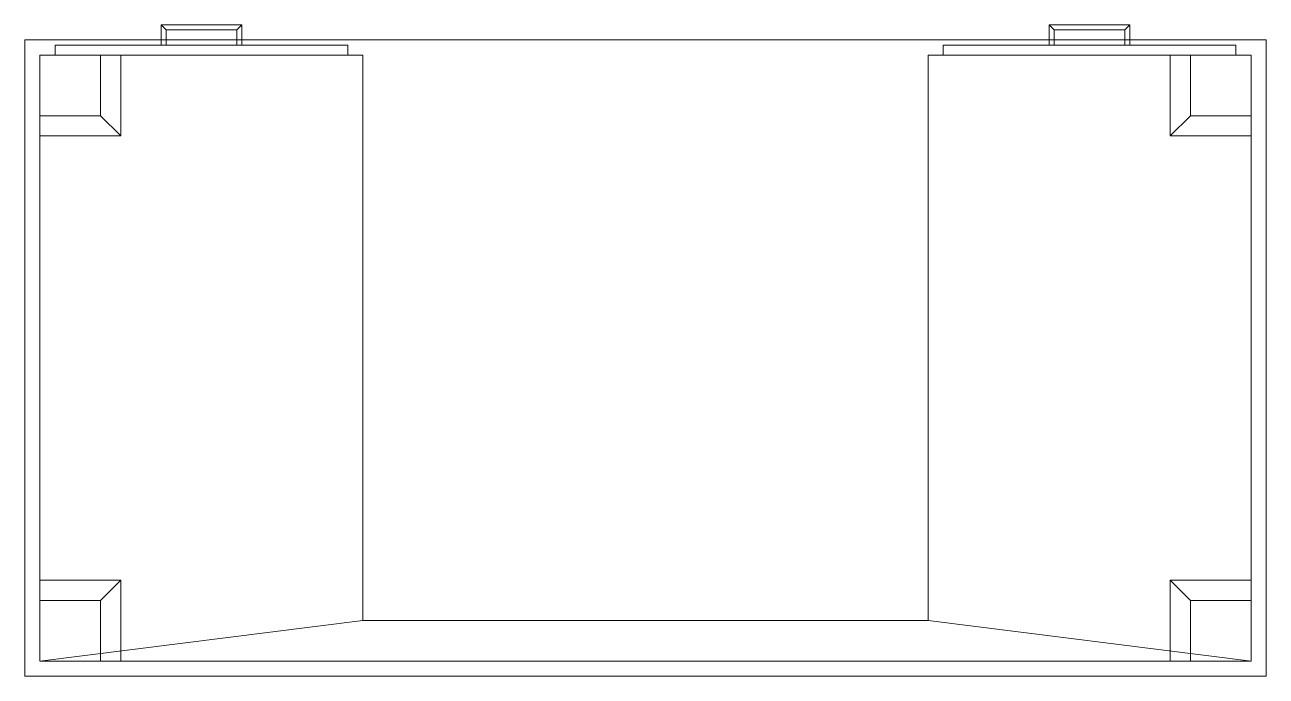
# Model space of a CAD drawing. Header units: inches. Extents: x -0.7 to 60.7, y -0.7 to 31.5.
import ezdxf

# ---------------------------------------------------------------- set-up
doc = ezdxf.new("R2010")
doc.units = ezdxf.units.IN
doc.header["$MEASUREMENT"] = 0
doc.layers.add('3D-I-FURN', color=2, linetype='Continuous', lineweight=9)

# ---------------------------------------------------------------- blocks, each defined once
blk = doc.blocks.new('Desk - 60_ x 30_-131610-_3D_')
at = {"layer": '3D-I-FURN'}
mesh = blk.add_polyface(dxfattribs=at)
corners = [(6, 30.5, 12), (6.25, 30.5, 12), (6.25, 31.25, 12), (6, 31.5, 12)]
mesh.append_faces([[corners[k] for k in face] for face in [(0, 1, 2, 3)]])
mesh = blk.add_polyface(dxfattribs=at)
corners = [(6, 30.5, 11.5), (6, 30.5, 12), (6, 31.5, 12), (6, 31.5, 11.5)]
mesh.append_faces([[corners[k] for k in face] for face in [(3, 0, 1, 2)]])
mesh = blk.add_polyface(dxfattribs=at)
corners = [(6.25, 30.5, 11.5), (6, 30.5, 11.5), (6, 31.5, 11.5), (6.25, 31.25, 11.5)]
mesh.append_faces([[corners[k] for k in face] for face in [(3, 0, 1, 2)]])
mesh = blk.add_polyface(dxfattribs=at)
corners = [(6, 30.5, 16.75), (6.25, 30.5, 16.75), (6.25, 31.25, 16.75), (6, 31.5, 16.75)]
mesh.append_faces([[corners[k] for k in face] for face in [(0, 1, 2, 3)]])
mesh = blk.add_polyface(dxfattribs=at)
corners = [(6, 30.5, 16.25), (6, 30.5, 16.75), (6, 31.5, 16.75), (6, 31.5, 16.25)]
mesh.append_faces([[corners[k] for k in face] for face in [(0, 1, 2, 3)]])
mesh = blk.add_polyface(dxfattribs=at)
corners = [(6.25, 30.5, 16.25), (6, 30.5, 16.25), (6, 31.5, 16.25), (6.25, 31.25, 16.25)]
mesh.append_faces([[corners[k] for k in face] for face in [(3, 0, 1, 2)]])
mesh = blk.add_polyface(dxfattribs=at)
corners = [(6, 30.5, 21.5), (6.25, 30.5, 21.5), (6.25, 31.25, 21.5), (6, 31.5, 21.5)]
mesh.append_faces([[corners[k] for k in face] for face in [(0, 1, 2, 3)]])
mesh = blk.add_polyface(dxfattribs=at)
corners = [(6, 30.5, 21), (6, 30.5, 21.5), (6, 31.5, 21.5), (6, 31.5, 21)]
mesh.append_faces([[corners[k] for k in face] for face in [(0, 1, 2, 3)]])
mesh = blk.add_polyface(dxfattribs=at)
corners = [(6.25, 30.5, 21), (6, 30.5, 21), (6, 31.5, 21), (6.25, 31.25, 21)]
mesh.append_faces([[corners[k] for k in face] for face in [(3, 0, 1, 2)]])
mesh = blk.add_polyface(dxfattribs=at)
corners = [(6, 30.5, 26.25), (6.25, 30.5, 26.25), (6.25, 31.25, 26.25), (6, 31.5, 26.25)]
mesh.append_faces([[corners[k] for k in face] for face in [(0, 1, 2, 3)]])
mesh = blk.add_polyface(dxfattribs=at)
corners = [(6, 30.5, 25.75), (6, 30.5, 26.25), (6, 31.5, 26.25), (6, 31.5, 25.75)]
mesh.append_faces([[corners[k] for k in face] for face in [(0, 1, 2, 3)]])
mesh = blk.add_polyface(dxfattribs=at)
corners = [(6.25, 30.5, 25.75), (6, 30.5, 25.75), (6, 31.5, 25.75), (6.25, 31.25, 25.75)]
mesh.append_faces([[corners[k] for k in face] for face in [(3, 0, 1, 2)]])
mesh = blk.add_polyface(dxfattribs=at)
corners = [(6, 31.5, 12), (6.25, 31.25, 12), (9.75, 31.25, 12), (10, 31.5, 12)]
mesh.append_faces([[corners[k] for k in face] for face in [(3, 0, 1, 2)]])
mesh = blk.add_polyface(dxfattribs=at)
corners = [(6, 31.5, 11.5), (6, 31.5, 12), (10, 31.5, 12), (10, 31.5, 11.5)]
mesh.append_faces([[corners[k] for k in face] for face in [(3, 0, 1, 2)]])
mesh = blk.add_polyface(dxfattribs=at)
corners = [(6.25, 31.25, 11.5), (6, 31.5, 11.5), (10, 31.5, 11.5), (9.75, 31.25, 11.5)]
mesh.append_faces([[corners[k] for k in face] for face in [(0, 1, 2, 3)]])
mesh = blk.add_polyface(dxfattribs=at)
corners = [(6, 31.5, 16.75), (6.25, 31.25, 16.75), (9.75, 31.25, 16.75), (10, 31.5, 16.75)]
mesh.append_faces([[corners[k] for k in face] for face in [(3, 0, 1, 2)]])
mesh = blk.add_polyface(dxfattribs=at)
corners = [(6, 31.5, 16.25), (6, 31.5, 16.75), (10, 31.5, 16.75), (10, 31.5, 16.25)]
mesh.append_faces([[corners[k] for k in face] for face in [(3, 0, 1, 2)]])
mesh = blk.add_polyface(dxfattribs=at)
corners = [(6.25, 31.25, 16.25), (6, 31.5, 16.25), (10, 31.5, 16.25), (9.75, 31.25, 16.25)]
mesh.append_faces([[corners[k] for k in face] for face in [(0, 1, 2, 3)]])
mesh = blk.add_polyface(dxfattribs=at)
corners = [(6, 31.5, 21.5), (6.25, 31.25, 21.5), (9.75, 31.25, 21.5), (10, 31.5, 21.5)]
mesh.append_faces([[corners[k] for k in face] for face in [(3, 0, 1, 2)]])
mesh = blk.add_polyface(dxfattribs=at)
corners = [(6, 31.5, 21), (6, 31.5, 21.5), (10, 31.5, 21.5), (10, 31.5, 21)]
mesh.append_faces([[corners[k] for k in face] for face in [(3, 0, 1, 2)]])
mesh = blk.add_polyface(dxfattribs=at)
corners = [(6.25, 31.25, 21), (6, 31.5, 21), (10, 31.5, 21), (9.75, 31.25, 21)]
mesh.append_faces([[corners[k] for k in face] for face in [(0, 1, 2, 3)]])
mesh = blk.add_polyface(dxfattribs=at)
corners = [(6, 31.5, 26.25), (6.25, 31.25, 26.25), (9.75, 31.25, 26.25), (10, 31.5, 26.25)]
mesh.append_faces([[corners[k] for k in face] for face in [(3, 0, 1, 2)]])
mesh = blk.add_polyface(dxfattribs=at)
corners = [(6, 31.5, 25.75), (6, 31.5, 26.25), (10, 31.5, 26.25), (10, 31.5, 25.75)]
mesh.append_faces([[corners[k] for k in face] for face in [(0, 1, 2, 3)]])
mesh = blk.add_polyface(dxfattribs=at)
corners = [(6.25, 31.25, 25.75), (6, 31.5, 25.75), (10, 31.5, 25.75), (9.75, 31.25, 25.75)]
mesh.append_faces([[corners[k] for k in face] for face in [(0, 1, 2, 3)]])
mesh = blk.add_polyface(dxfattribs=at)
corners = [(10, 31.5, 12), (9.75, 31.25, 12), (9.75, 30.5, 12), (10, 30.5, 12)]
mesh.append_faces([[corners[k] for k in face] for face in [(3, 0, 1, 2)]])
mesh = blk.add_polyface(dxfattribs=at)
corners = [(9.75, 31.25, 11.5), (10, 31.5, 11.5), (10, 30.5, 11.5), (9.75, 30.5, 11.5)]
mesh.append_faces([[corners[k] for k in face] for face in [(0, 1, 2, 3)]])
mesh = blk.add_polyface(dxfattribs=at)
corners = [(10, 31.5, 16.75), (9.75, 31.25, 16.75), (9.75, 30.5, 16.75), (10, 30.5, 16.75)]
mesh.append_faces([[corners[k] for k in face] for face in [(3, 0, 1, 2)]])
mesh = blk.add_polyface(dxfattribs=at)
corners = [(9.75, 31.25, 16.25), (10, 31.5, 16.25), (10, 30.5, 16.25), (9.75, 30.5, 16.25)]
mesh.append_faces([[corners[k] for k in face] for face in [(0, 1, 2, 3)]])
mesh = blk.add_polyface(dxfattribs=at)
corners = [(10, 31.5, 21.5), (9.75, 31.25, 21.5), (9.75, 30.5, 21.5), (10, 30.5, 21.5)]
mesh.append_faces([[corners[k] for k in face] for face in [(3, 0, 1, 2)]])
mesh = blk.add_polyface(dxfattribs=at)
corners = [(9.75, 31.25, 21), (10, 31.5, 21), (10, 30.5, 21), (9.75, 30.5, 21)]
mesh.append_faces([[corners[k] for k in face] for face in [(0, 1, 2, 3)]])
mesh = blk.add_polyface(dxfattribs=at)
corners = [(10, 31.5, 26.25), (9.75, 31.25, 26.25), (9.75, 30.5, 26.25), (10, 30.5, 26.25)]
mesh.append_faces([[corners[k] for k in face] for face in [(3, 0, 1, 2)]])
mesh = blk.add_polyface(dxfattribs=at)
corners = [(9.75, 31.25, 25.75), (10, 31.5, 25.75), (10, 30.5, 25.75), (9.75, 30.5, 25.75)]
mesh.append_faces([[corners[k] for k in face] for face in [(0, 1, 2, 3)]])
mesh = blk.add_polyface(dxfattribs=at)
corners = [(10, 31.5, 11.5), (10, 31.5, 12), (10, 30.5, 12), (10, 30.5, 11.5)]
mesh.append_faces([[corners[k] for k in face] for face in [(0, 1, 2, 3)]])
mesh = blk.add_polyface(dxfattribs=at)
corners = [(10, 31.5, 16.25), (10, 31.5, 16.75), (10, 30.5, 16.75), (10, 30.5, 16.25)]
mesh.append_faces([[corners[k] for k in face] for face in [(0, 1, 2, 3)]])
mesh = blk.add_polyface(dxfattribs=at)
corners = [(10, 31.5, 21), (10, 31.5, 21.5), (10, 30.5, 21.5), (10, 30.5, 21)]
mesh.append_faces([[corners[k] for k in face] for face in [(0, 1, 2, 3)]])
mesh = blk.add_polyface(dxfattribs=at)
corners = [(10, 31.5, 25.75), (10, 31.5, 26.25), (10, 30.5, 26.25), (10, 30.5, 25.75)]
mesh.append_faces([[corners[k] for k in face] for face in [(0, 1, 2, 3)]])
mesh = blk.add_polyface(dxfattribs=at)
corners = [(54, 31.5, 21), (53.75, 31.25, 21), (50.25, 31.25, 21), (50, 31.5, 21)]
mesh.append_faces([[corners[k] for k in face] for face in [(0, 1, 2, 3)]])
mesh = blk.add_polyface(dxfattribs=at)
corners = [(54, 31.5, 21.5), (54, 31.5, 21), (50, 31.5, 21), (50, 31.5, 21.5)]
mesh.append_faces([[corners[k] for k in face] for face in [(0, 1, 2, 3)]])
mesh = blk.add_polyface(dxfattribs=at)
corners = [(53.75, 31.25, 21.5), (54, 31.5, 21.5), (50, 31.5, 21.5), (50.25, 31.25, 21.5)]
mesh.append_faces([[corners[k] for k in face] for face in [(0, 1, 2, 3)]])
mesh = blk.add_polyface(dxfattribs=at)
corners = [(54, 31.5, 25.75), (53.75, 31.25, 25.75), (50.25, 31.25, 25.75), (50, 31.5, 25.75)]
mesh.append_faces([[corners[k] for k in face] for face in [(3, 0, 1, 2)]])
mesh = blk.add_polyface(dxfattribs=at)
corners = [(54, 31.5, 26.25), (54, 31.5, 25.75), (50, 31.5, 25.75), (50, 31.5, 26.25)]
mesh.append_faces([[corners[k] for k in face] for face in [(3, 0, 1, 2)]])
mesh = blk.add_polyface(dxfattribs=at)
corners = [(53.75, 31.25, 26.25), (54, 31.5, 26.25), (50, 31.5, 26.25), (50.25, 31.25, 26.25)]
mesh.append_faces([[corners[k] for k in face] for face in [(0, 1, 2, 3)]])
mesh = blk.add_polyface(dxfattribs=at)
corners = [(50, 31.5, 21), (50.25, 31.25, 21), (50.25, 30.5, 21), (50, 30.5, 21)]
mesh.append_faces([[corners[k] for k in face] for face in [(3, 0, 1, 2)]])
mesh = blk.add_polyface(dxfattribs=at)
corners = [(50, 31.5, 21.5), (50, 31.5, 21), (50, 30.5, 21), (50, 30.5, 21.5)]
mesh.append_faces([[corners[k] for k in face] for face in [(0, 1, 2, 3)]])
mesh = blk.add_polyface(dxfattribs=at)
corners = [(50.25, 31.25, 21.5), (50, 31.5, 21.5), (50, 30.5, 21.5), (50.25, 30.5, 21.5)]
mesh.append_faces([[corners[k] for k in face] for face in [(0, 1, 2, 3)]])
mesh = blk.add_polyface(dxfattribs=at)
corners = [(50, 31.5, 25.75), (50.25, 31.25, 25.75), (50.25, 30.5, 25.75), (50, 30.5, 25.75)]
mesh.append_faces([[corners[k] for k in face] for face in [(3, 0, 1, 2)]])
mesh = blk.add_polyface(dxfattribs=at)
corners = [(50, 31.5, 26.25), (50, 31.5, 25.75), (50, 30.5, 25.75), (50, 30.5, 26.25)]
mesh.append_faces([[corners[k] for k in face] for face in [(3, 0, 1, 2)]])
mesh = blk.add_polyface(dxfattribs=at)
corners = [(50.25, 31.25, 26.25), (50, 31.5, 26.25), (50, 30.5, 26.25), (50.25, 30.5, 26.25)]
mesh.append_faces([[corners[k] for k in face] for face in [(0, 1, 2, 3)]])
mesh = blk.add_polyface(dxfattribs=at)
corners = [(54, 30.5, 21), (53.75, 30.5, 21), (53.75, 31.25, 21), (54, 31.5, 21)]
mesh.append_faces([[corners[k] for k in face] for face in [(0, 1, 2, 3)]])
mesh = blk.add_polyface(dxfattribs=at)
corners = [(53.75, 30.5, 21.5), (54, 30.5, 21.5), (54, 31.5, 21.5), (53.75, 31.25, 21.5)]
mesh.append_faces([[corners[k] for k in face] for face in [(3, 0, 1, 2)]])
mesh = blk.add_polyface(dxfattribs=at)
corners = [(54, 30.5, 25.75), (53.75, 30.5, 25.75), (53.75, 31.25, 25.75), (54, 31.5, 25.75)]
mesh.append_faces([[corners[k] for k in face] for face in [(0, 1, 2, 3)]])
mesh = blk.add_polyface(dxfattribs=at)
corners = [(53.75, 30.5, 26.25), (54, 30.5, 26.25), (54, 31.5, 26.25), (53.75, 31.25, 26.25)]
mesh.append_faces([[corners[k] for k in face] for face in [(3, 0, 1, 2)]])
mesh = blk.add_polyface(dxfattribs=at)
corners = [(54, 30.5, 21.5), (54, 30.5, 21), (54, 31.5, 21), (54, 31.5, 21.5)]
mesh.append_faces([[corners[k] for k in face] for face in [(0, 1, 2, 3)]])
mesh = blk.add_polyface(dxfattribs=at)
corners = [(54, 30.5, 26.25), (54, 30.5, 25.75), (54, 31.5, 25.75), (54, 31.5, 26.25)]
mesh.append_faces([[corners[k] for k in face] for face in [(3, 0, 1, 2)]])
mesh = blk.add_polyface(dxfattribs=at)
corners = [(60.75, 30.75, 30), (-0.75, 30.75, 30), (-0.75, -0.75, 30), (60.75, -0.75, 30)]
mesh.append_faces([[corners[k] for k in face] for face in [(3, 0, 1, 2)]])
mesh = blk.add_polyface(dxfattribs=at)
corners = [(60.75, 30.75, 28.5), (60.75, -0.75, 28.5), (-0.75, -0.75, 28.5), (-0.75, 30.75, 28.5)]
mesh.append_faces([[corners[k] for k in face] for face in [(2, 3, 0, 1)]])
mesh = blk.add_polyface(dxfattribs=at)
corners = [(-0.75, 30.75, 30), (60.75, 30.75, 30), (60.75, 30.75, 28.5), (-0.75, 30.75, 28.5)]
mesh.append_faces([[corners[k] for k in face] for face in [(0, 1, 2, 3)]])
mesh = blk.add_polyface(dxfattribs=at)
corners = [(-0.75, -0.75, 30), (-0.75, 30.75, 30), (-0.75, 30.75, 28.5), (-0.75, -0.75, 28.5)]
mesh.append_faces([[corners[k] for k in face] for face in [(0, 1, 2, 3)]])
mesh = blk.add_polyface(dxfattribs=at)
corners = [(6.25, 30.5, 12), (6.25, 30.5, 11.5), (6.25, 31.25, 11.5), (6.25, 31.25, 12)]
mesh.append_faces([[corners[k] for k in face] for face in [(0, 1, 2, 3)]])
mesh = blk.add_polyface(dxfattribs=at)
corners = [(6.25, 30.5, 16.75), (6.25, 30.5, 16.25), (6.25, 31.25, 16.25), (6.25, 31.25, 16.75)]
mesh.append_faces([[corners[k] for k in face] for face in [(0, 1, 2, 3)]])
mesh = blk.add_polyface(dxfattribs=at)
corners = [(6.25, 30.5, 21.5), (6.25, 30.5, 21), (6.25, 31.25, 21), (6.25, 31.25, 21.5)]
mesh.append_faces([[corners[k] for k in face] for face in [(0, 1, 2, 3)]])
mesh = blk.add_polyface(dxfattribs=at)
corners = [(6.25, 30.5, 26.25), (6.25, 30.5, 25.75), (6.25, 31.25, 25.75), (6.25, 31.25, 26.25)]
mesh.append_faces([[corners[k] for k in face] for face in [(0, 1, 2, 3)]])
mesh = blk.add_polyface(dxfattribs=at)
corners = [(6.25, 31.25, 12), (6.25, 31.25, 11.5), (9.75, 31.25, 11.5), (9.75, 31.25, 12)]
mesh.append_faces([[corners[k] for k in face] for face in [(0, 1, 2, 3)]])
mesh = blk.add_polyface(dxfattribs=at)
corners = [(6.25, 31.25, 16.75), (6.25, 31.25, 16.25), (9.75, 31.25, 16.25), (9.75, 31.25, 16.75)]
mesh.append_faces([[corners[k] for k in face] for face in [(0, 1, 2, 3)]])
mesh = blk.add_polyface(dxfattribs=at)
corners = [(6.25, 31.25, 21.5), (6.25, 31.25, 21), (9.75, 31.25, 21), (9.75, 31.25, 21.5)]
mesh.append_faces([[corners[k] for k in face] for face in [(0, 1, 2, 3)]])
mesh = blk.add_polyface(dxfattribs=at)
corners = [(6.25, 31.25, 26.25), (6.25, 31.25, 25.75), (9.75, 31.25, 25.75), (9.75, 31.25, 26.25)]
mesh.append_faces([[corners[k] for k in face] for face in [(0, 1, 2, 3)]])
mesh = blk.add_polyface(dxfattribs=at)
corners = [(9.75, 31.25, 12), (9.75, 31.25, 11.5), (9.75, 30.5, 11.5), (9.75, 30.5, 12)]
mesh.append_faces([[corners[k] for k in face] for face in [(3, 0, 1, 2)]])
mesh = blk.add_polyface(dxfattribs=at)
corners = [(9.75, 31.25, 16.75), (9.75, 31.25, 16.25), (9.75, 30.5, 16.25), (9.75, 30.5, 16.75)]
mesh.append_faces([[corners[k] for k in face] for face in [(0, 1, 2, 3)]])
mesh = blk.add_polyface(dxfattribs=at)
corners = [(9.75, 31.25, 21.5), (9.75, 31.25, 21), (9.75, 30.5, 21), (9.75, 30.5, 21.5)]
mesh.append_faces([[corners[k] for k in face] for face in [(0, 1, 2, 3)]])
mesh = blk.add_polyface(dxfattribs=at)
corners = [(9.75, 31.25, 26.25), (9.75, 31.25, 25.75), (9.75, 30.5, 25.75), (9.75, 30.5, 26.25)]
mesh.append_faces([[corners[k] for k in face] for face in [(0, 1, 2, 3)]])
mesh = blk.add_polyface(dxfattribs=at)
corners = [(53.75, 31.25, 21), (53.75, 31.25, 21.5), (50.25, 31.25, 21.5), (50.25, 31.25, 21)]
mesh.append_faces([[corners[k] for k in face] for face in [(0, 1, 2, 3)]])
mesh = blk.add_polyface(dxfattribs=at)
corners = [(53.75, 31.25, 25.75), (53.75, 31.25, 26.25), (50.25, 31.25, 26.25), (50.25, 31.25, 25.75)]
mesh.append_faces([[corners[k] for k in face] for face in [(0, 1, 2, 3)]])
mesh = blk.add_polyface(dxfattribs=at)
corners = [(50.25, 31.25, 21), (50.25, 31.25, 21.5), (50.25, 30.5, 21.5), (50.25, 30.5, 21)]
mesh.append_faces([[corners[k] for k in face] for face in [(3, 0, 1, 2)]])
mesh = blk.add_polyface(dxfattribs=at)
corners = [(50.25, 31.25, 25.75), (50.25, 31.25, 26.25), (50.25, 30.5, 26.25), (50.25, 30.5, 25.75)]
mesh.append_faces([[corners[k] for k in face] for face in [(3, 0, 1, 2)]])
mesh = blk.add_polyface(dxfattribs=at)
corners = [(53.75, 30.5, 21), (53.75, 30.5, 21.5), (53.75, 31.25, 21.5), (53.75, 31.25, 21)]
mesh.append_faces([[corners[k] for k in face] for face in [(3, 0, 1, 2)]])
mesh = blk.add_polyface(dxfattribs=at)
corners = [(53.75, 30.5, 25.75), (53.75, 30.5, 26.25), (53.75, 31.25, 26.25), (53.75, 31.25, 25.75)]
mesh.append_faces([[corners[k] for k in face] for face in [(3, 0, 1, 2)]])
mesh = blk.add_polyface(dxfattribs=at)
corners = [(60.75, 30.75, 30), (60.75, -0.75, 30), (60.75, -0.75, 28.5), (60.75, 30.75, 28.5)]
mesh.append_faces([[corners[k] for k in face] for face in [(0, 1, 2, 3)]])
mesh = blk.add_polyface(dxfattribs=at)
corners = [(15.25, 30.5, 27.75), (15.25, 30.5, 23.75), (0.75, 30.5, 23.75), (0.75, 30.5, 27.75), (0.75, 30.5, 13.5), (15.25, 30.5, 13.5), (15.25, 30.5, 6.75), (0.75, 30.5, 6.75), (0.75, 30.5, 23), (15.25, 30.5, 23), (15.25, 30.5, 19), (0.75, 30.5, 19), (0.75, 30.5, 18.25), (15.25, 30.5, 18.25), (15.25, 30.5, 14.25), (0.75, 30.5, 14.25)]
mesh.append_faces([[corners[k] for k in face] for face in [(2, 3, 0, 1), (6, 7, 4, 5), (11, 8, 9, 10), (15, 12, 13, 14)]])
mesh = blk.add_polyface(dxfattribs=at)
corners = [(0.75, 30, 27.75), (15.25, 30, 27.75), (15.25, 30.5, 27.75), (0.75, 30.5, 27.75)]
mesh.append_faces([[corners[k] for k in face] for face in [(3, 0, 1, 2)]])
mesh = blk.add_polyface(dxfattribs=at)
corners = [(0.75, 30, 23.75), (0.75, 30, 27.75), (0.75, 30.5, 27.75), (0.75, 30.5, 23.75)]
mesh.append_faces([[corners[k] for k in face] for face in [(0, 1, 2, 3)]])
mesh = blk.add_polyface(dxfattribs=at)
corners = [(15.25, 30, 23.75), (0.75, 30, 23.75), (0.75, 30.5, 23.75), (15.25, 30.5, 23.75)]
mesh.append_faces([[corners[k] for k in face] for face in [(3, 0, 1, 2)]])
mesh = blk.add_polyface(dxfattribs=at)
corners = [(0.75, 30, 6.75), (0.75, 30, 13.5), (0.75, 30.5, 13.5), (0.75, 30.5, 6.75)]
mesh.append_faces([[corners[k] for k in face] for face in [(0, 1, 2, 3)]])
mesh = blk.add_polyface(dxfattribs=at)
corners = [(15.25, 30, 6.75), (0.75, 30, 6.75), (0.75, 30.5, 6.75), (15.25, 30.5, 6.75)]
mesh.append_faces([[corners[k] for k in face] for face in [(3, 0, 1, 2)]])
mesh = blk.add_polyface(dxfattribs=at)
corners = [(0.75, 30, 13.5), (15.25, 30, 13.5), (15.25, 30.5, 13.5), (0.75, 30.5, 13.5)]
mesh.append_faces([[corners[k] for k in face] for face in [(3, 0, 1, 2)]])
mesh = blk.add_polyface(dxfattribs=at)
corners = [(0.75, 30, 19), (0.75, 30, 23), (0.75, 30.5, 23), (0.75, 30.5, 19)]
mesh.append_faces([[corners[k] for k in face] for face in [(0, 1, 2, 3)]])
mesh = blk.add_polyface(dxfattribs=at)
corners = [(15.25, 30, 19), (0.75, 30, 19), (0.75, 30.5, 19), (15.25, 30.5, 19)]
mesh.append_faces([[corners[k] for k in face] for face in [(3, 0, 1, 2)]])
mesh = blk.add_polyface(dxfattribs=at)
corners = [(0.75, 30, 23), (15.25, 30, 23), (15.25, 30.5, 23), (0.75, 30.5, 23)]
mesh.append_faces([[corners[k] for k in face] for face in [(3, 0, 1, 2)]])
mesh = blk.add_polyface(dxfattribs=at)
corners = [(0.75, 30, 14.25), (0.75, 30, 18.25), (0.75, 30.5, 18.25), (0.75, 30.5, 14.25)]
mesh.append_faces([[corners[k] for k in face] for face in [(0, 1, 2, 3)]])
mesh = blk.add_polyface(dxfattribs=at)
corners = [(15.25, 30, 14.25), (0.75, 30, 14.25), (0.75, 30.5, 14.25), (15.25, 30.5, 14.25)]
mesh.append_faces([[corners[k] for k in face] for face in [(3, 0, 1, 2)]])
mesh = blk.add_polyface(dxfattribs=at)
corners = [(0.75, 30, 18.25), (15.25, 30, 18.25), (15.25, 30.5, 18.25), (0.75, 30.5, 18.25)]
mesh.append_faces([[corners[k] for k in face] for face in [(3, 0, 1, 2)]])
mesh = blk.add_polyface(dxfattribs=at)
corners = [(6.25, 30.5, 11.5), (6, 30.5, 11.5), (6, 30.5, 12), (6.25, 30.5, 12), (6.25, 30.5, 16.25), (6, 30.5, 16.25), (6, 30.5, 16.75), (6.25, 30.5, 16.75), (6.25, 30.5, 21), (6, 30.5, 21), (6, 30.5, 21.5), (6.25, 30.5, 21.5), (6.25, 30.5, 25.75), (6, 30.5, 25.75), (6, 30.5, 26.25), (6.25, 30.5, 26.25)]
mesh.append_faces([[corners[k] for k in face] for face in [(1, 0, 3, 2), (6, 5, 4, 7), (10, 9, 8, 11), (13, 12, 15, 14)]])
mesh = blk.add_polyface(dxfattribs=at)
corners = [(9.75, 30.5, 12), (9.75, 30.5, 11.5), (10, 30.5, 11.5), (10, 30.5, 12), (9.75, 30.5, 16.75), (9.75, 30.5, 16.25), (10, 30.5, 16.25), (10, 30.5, 16.75), (9.75, 30.5, 21.5), (9.75, 30.5, 21), (10, 30.5, 21), (10, 30.5, 21.5), (9.75, 30.5, 26.25), (9.75, 30.5, 25.75), (10, 30.5, 25.75), (10, 30.5, 26.25)]
mesh.append_faces([[corners[k] for k in face] for face in [(2, 3, 0, 1), (7, 4, 5, 6), (11, 8, 9, 10), (14, 15, 12, 13)]])
mesh = blk.add_polyface(dxfattribs=at)
corners = [(15.25, 30, 27.75), (15.25, 30, 23.75), (15.25, 30.5, 23.75), (15.25, 30.5, 27.75)]
mesh.append_faces([[corners[k] for k in face] for face in [(0, 1, 2, 3)]])
mesh = blk.add_polyface(dxfattribs=at)
corners = [(15.25, 30, 13.5), (15.25, 30, 6.75), (15.25, 30.5, 6.75), (15.25, 30.5, 13.5)]
mesh.append_faces([[corners[k] for k in face] for face in [(0, 1, 2, 3)]])
mesh = blk.add_polyface(dxfattribs=at)
corners = [(15.25, 30, 23), (15.25, 30, 19), (15.25, 30.5, 19), (15.25, 30.5, 23)]
mesh.append_faces([[corners[k] for k in face] for face in [(0, 1, 2, 3)]])
mesh = blk.add_polyface(dxfattribs=at)
corners = [(15.25, 30, 18.25), (15.25, 30, 14.25), (15.25, 30.5, 14.25), (15.25, 30.5, 18.25)]
mesh.append_faces([[corners[k] for k in face] for face in [(0, 1, 2, 3)]])
mesh = blk.add_polyface(dxfattribs=at)
corners = [(44.75, 30.5, 27.75), (59.25, 30.5, 27.75), (59.25, 30.5, 23.75), (44.75, 30.5, 23.75), (59.25, 30.5, 23), (59.25, 30.5, 6.75), (44.75, 30.5, 6.75), (44.75, 30.5, 23)]
mesh.append_faces([[corners[k] for k in face] for face in [(1, 2, 3, 0), (4, 5, 6, 7)]])
mesh = blk.add_polyface(dxfattribs=at)
corners = [(44.75, 30, 23.75), (44.75, 30, 27.75), (44.75, 30.5, 27.75), (44.75, 30.5, 23.75)]
mesh.append_faces([[corners[k] for k in face] for face in [(0, 1, 2, 3)]])
mesh = blk.add_polyface(dxfattribs=at)
corners = [(59.25, 30, 23.75), (44.75, 30, 23.75), (44.75, 30.5, 23.75), (59.25, 30.5, 23.75)]
mesh.append_faces([[corners[k] for k in face] for face in [(3, 0, 1, 2)]])
mesh = blk.add_polyface(dxfattribs=at)
corners = [(44.75, 30, 27.75), (59.25, 30, 27.75), (59.25, 30.5, 27.75), (44.75, 30.5, 27.75)]
mesh.append_faces([[corners[k] for k in face] for face in [(0, 1, 2, 3)]])
mesh = blk.add_polyface(dxfattribs=at)
corners = [(44.75, 30, 23), (59.25, 30, 23), (59.25, 30.5, 23), (44.75, 30.5, 23)]
mesh.append_faces([[corners[k] for k in face] for face in [(0, 1, 2, 3)]])
mesh = blk.add_polyface(dxfattribs=at)
corners = [(44.75, 30, 6.75), (44.75, 30, 23), (44.75, 30.5, 23), (44.75, 30.5, 6.75)]
mesh.append_faces([[corners[k] for k in face] for face in [(0, 1, 2, 3)]])
mesh = blk.add_polyface(dxfattribs=at)
corners = [(59.25, 30, 6.75), (44.75, 30, 6.75), (44.75, 30.5, 6.75), (59.25, 30.5, 6.75)]
mesh.append_faces([[corners[k] for k in face] for face in [(3, 0, 1, 2)]])
mesh = blk.add_polyface(dxfattribs=at)
corners = [(50.25, 30.5, 21.5), (50, 30.5, 21.5), (50, 30.5, 21), (50.25, 30.5, 21), (50.25, 30.5, 26.25), (50, 30.5, 26.25), (50, 30.5, 25.75), (50.25, 30.5, 25.75)]
mesh.append_faces([[corners[k] for k in face] for face in [(3, 0, 1, 2), (4, 5, 6, 7)]])
mesh = blk.add_polyface(dxfattribs=at)
corners = [(54, 30.5, 21.5), (54, 30.5, 21), (53.75, 30.5, 21), (53.75, 30.5, 21.5), (54, 30.5, 26.25), (54, 30.5, 25.75), (53.75, 30.5, 25.75), (53.75, 30.5, 26.25)]
mesh.append_faces([[corners[k] for k in face] for face in [(2, 1, 0, 3), (7, 6, 5, 4)]])
mesh = blk.add_polyface(dxfattribs=at)
corners = [(59.25, 30, 27.75), (59.25, 30, 23.75), (59.25, 30.5, 23.75), (59.25, 30.5, 27.75)]
mesh.append_faces([[corners[k] for k in face] for face in [(0, 1, 2, 3)]])
mesh = blk.add_polyface(dxfattribs=at)
corners = [(59.25, 30, 23), (59.25, 30, 6.75), (59.25, 30.5, 6.75), (59.25, 30.5, 23)]
mesh.append_faces([[corners[k] for k in face] for face in [(0, 1, 2, 3)]])
mesh = blk.add_polyface(dxfattribs=at)
corners = [(4, 30, 6), (0, 30, 6), (0, 26, 6), (4, 26, 6)]
mesh.append_faces([[corners[k] for k in face] for face in [(3, 0, 1, 2)]])
mesh = blk.add_polyface(dxfattribs=at)
corners = [(3, 30), (3, 27), (0, 27), (0, 30)]
mesh.append_faces([[corners[k] for k in face] for face in [(0, 1, 2, 3)]])
mesh = blk.add_polyface(dxfattribs=at)
corners = [(3, 30), (0, 30), (0, 30, 6), (4, 30, 6)]
mesh.append_faces([[corners[k] for k in face] for face in [(2, 3, 0, 1)]])
mesh = blk.add_polyface(dxfattribs=at)
corners = [(0, 30), (0, 27), (0, 26, 6), (0, 30, 6)]
mesh.append_faces([[corners[k] for k in face] for face in [(3, 0, 1, 2)]])
mesh = blk.add_polyface(dxfattribs=at)
corners = [(16, 30, 28.5), (0, 30, 28.5), (0, 0, 28.5), (60, 0, 28.5), (60, 30, 28.5), (44, 30, 28.5), (44, 2, 28.5), (16, 2, 28.5)]
mesh.append_faces([[corners[k] for k in face] for face in [(3, 6, 7, 2)]], dxfattribs={"vtx0": -1, "vtx2": -1})
mesh.append_faces([[corners[k] for k in face] for face in [(4, 5, 6, 3)]], dxfattribs={"vtx2": -1})
mesh.append_faces([[corners[k] for k in face] for face in [(7, 0, 1, 2)]], dxfattribs={"vtx3": -1})
mesh = blk.add_polyface(dxfattribs=at)
corners = [(16, 30, 6), (16, 2, 6), (44, 2, 6), (44, 30, 6), (60, 30, 6), (60, 0, 6), (0, 0, 6), (0, 30, 6)]
mesh.append_faces([[corners[k] for k in face] for face in [(6, 1, 2, 5)]], dxfattribs={"vtx0": -1, "vtx2": -1})
mesh.append_faces([[corners[k] for k in face] for face in [(7, 0, 1, 6)]], dxfattribs={"vtx2": -1})
mesh.append_faces([[corners[k] for k in face] for face in [(2, 3, 4, 5)]], dxfattribs={"vtx3": -1})
mesh = blk.add_polyface(dxfattribs=at)
corners = [(0, 30, 28.5), (16, 30, 28.5), (16, 30, 6), (0, 30, 6)]
mesh.append_faces([[corners[k] for k in face] for face in [(0, 1, 2, 3)]])
mesh = blk.add_polyface(dxfattribs=at)
corners = [(0, 0, 28.5), (0, 30, 28.5), (0, 30, 6), (0, 0, 6)]
mesh.append_faces([[corners[k] for k in face] for face in [(0, 1, 2, 3)]])
mesh = blk.add_polyface(dxfattribs=at)
corners = [(15.25, 30, 27.75), (0.75, 30, 27.75), (0.75, 30, 23.75), (15.25, 30, 23.75), (0.75, 30, 13.5), (0.75, 30, 6.75), (15.25, 30, 6.75), (15.25, 30, 13.5), (0.75, 30, 23), (0.75, 30, 19), (15.25, 30, 19), (15.25, 30, 23), (0.75, 30, 18.25), (0.75, 30, 14.25), (15.25, 30, 14.25), (15.25, 30, 18.25)]
mesh.append_faces([[corners[k] for k in face] for face in [(3, 0, 1, 2), (5, 6, 7, 4), (10, 11, 8, 9), (14, 15, 12, 13)]])
mesh = blk.add_polyface(dxfattribs=at)
corners = [(3, 27), (3, 30), (4, 30, 6), (4, 26, 6)]
mesh.append_faces([[corners[k] for k in face] for face in [(2, 3, 0, 1)]])
mesh = blk.add_polyface(dxfattribs=at)
corners = [(16, 30, 28.5), (16, 2, 28.5), (16, 2, 6), (16, 30, 6)]
mesh.append_faces([[corners[k] for k in face] for face in [(0, 1, 2, 3)]])
mesh = blk.add_polyface(dxfattribs=at)
corners = [(44, 30, 28.5), (60, 30, 28.5), (60, 30, 6), (44, 30, 6)]
mesh.append_faces([[corners[k] for k in face] for face in [(0, 1, 2, 3)]])
mesh = blk.add_polyface(dxfattribs=at)
corners = [(44, 2, 28.5), (44, 30, 28.5), (44, 30, 6), (44, 2, 6)]
mesh.append_faces([[corners[k] for k in face] for face in [(0, 1, 2, 3)]])
mesh = blk.add_polyface(dxfattribs=at)
corners = [(44.75, 30, 27.75), (44.75, 30, 23.75), (59.25, 30, 23.75), (59.25, 30, 27.75), (59.25, 30, 23), (44.75, 30, 23), (44.75, 30, 6.75), (59.25, 30, 6.75)]
mesh.append_faces([[corners[k] for k in face] for face in [(2, 3, 0, 1), (7, 4, 5, 6)]])
mesh = blk.add_polyface(dxfattribs=at)
corners = [(56, 30, 6), (56, 26, 6), (60, 26, 6), (60, 30, 6)]
mesh.append_faces([[corners[k] for k in face] for face in [(3, 0, 1, 2)]])
mesh = blk.add_polyface(dxfattribs=at)
corners = [(57, 30), (57, 27), (56, 26, 6), (56, 30, 6)]
mesh.append_faces([[corners[k] for k in face] for face in [(3, 0, 1, 2)]])
mesh = blk.add_polyface(dxfattribs=at)
corners = [(60, 30), (57, 30), (56, 30, 6), (60, 30, 6)]
mesh.append_faces([[corners[k] for k in face] for face in [(3, 0, 1, 2)]])
mesh = blk.add_polyface(dxfattribs=at)
corners = [(57, 30), (60, 30), (60, 27), (57, 27)]
mesh.append_faces([[corners[k] for k in face] for face in [(0, 1, 2, 3)]])
mesh = blk.add_polyface(dxfattribs=at)
corners = [(60, 27), (60, 30), (60, 30, 6), (60, 26, 6)]
mesh.append_faces([[corners[k] for k in face] for face in [(2, 3, 0, 1)]])
mesh = blk.add_polyface(dxfattribs=at)
corners = [(60, 30, 28.5), (60, 0, 28.5), (60, 0, 6), (60, 30, 6)]
mesh.append_faces([[corners[k] for k in face] for face in [(0, 1, 2, 3)]])
mesh = blk.add_polyface(dxfattribs=at)
corners = [(0, 27), (3, 27), (4, 26, 6), (0, 26, 6)]
mesh.append_faces([[corners[k] for k in face] for face in [(3, 0, 1, 2)]])
mesh = blk.add_polyface(dxfattribs=at)
corners = [(57, 27), (60, 27), (60, 26, 6), (56, 26, 6)]
mesh.append_faces([[corners[k] for k in face] for face in [(2, 3, 0, 1)]])
mesh = blk.add_polyface(dxfattribs=at)
corners = [(4, 0, 6), (4, 4, 6), (0, 4, 6), (0, 0, 6)]
mesh.append_faces([[corners[k] for k in face] for face in [(3, 0, 1, 2)]])
mesh = blk.add_polyface(dxfattribs=at)
corners = [(3, 3), (0, 3), (0, 4, 6), (4, 4, 6)]
mesh.append_faces([[corners[k] for k in face] for face in [(2, 3, 0, 1)]])
mesh = blk.add_polyface(dxfattribs=at)
corners = [(0, 3), (0, 0), (0, 0, 6), (0, 4, 6)]
mesh.append_faces([[corners[k] for k in face] for face in [(2, 3, 0, 1)]])
mesh = blk.add_polyface(dxfattribs=at)
corners = [(3, 0), (3, 3), (4, 4, 6), (4, 0, 6)]
mesh.append_faces([[corners[k] for k in face] for face in [(3, 0, 1, 2)]])
mesh = blk.add_polyface(dxfattribs=at)
corners = [(56, 0, 6), (60, 0, 6), (60, 4, 6), (56, 4, 6)]
mesh.append_faces([[corners[k] for k in face] for face in [(3, 0, 1, 2)]])
mesh = blk.add_polyface(dxfattribs=at)
corners = [(60, 3), (57, 3), (56, 4, 6), (60, 4, 6)]
mesh.append_faces([[corners[k] for k in face] for face in [(3, 0, 1, 2)]])
mesh = blk.add_polyface(dxfattribs=at)
corners = [(57, 3), (57, 0), (56, 0, 6), (56, 4, 6)]
mesh.append_faces([[corners[k] for k in face] for face in [(2, 3, 0, 1)]])
mesh = blk.add_polyface(dxfattribs=at)
corners = [(60, 0), (60, 3), (60, 4, 6), (60, 0, 6)]
mesh.append_faces([[corners[k] for k in face] for face in [(3, 0, 1, 2)]])
mesh = blk.add_polyface(dxfattribs=at)
corners = [(3, 0), (0, 0), (0, 3), (3, 3)]
mesh.append_faces([[corners[k] for k in face] for face in [(0, 1, 2, 3)]])
mesh = blk.add_polyface(dxfattribs=at)
corners = [(57, 0), (57, 3), (60, 3), (60, 0)]
mesh.append_faces([[corners[k] for k in face] for face in [(3, 0, 1, 2)]])
mesh = blk.add_polyface(dxfattribs=at)
corners = [(16, 2, 28.5), (44, 2, 28.5), (44, 2, 6), (16, 2, 6)]
mesh.append_faces([[corners[k] for k in face] for face in [(0, 1, 2, 3)]])
mesh = blk.add_polyface(dxfattribs=at)
corners = [(0, 0), (3, 0), (4, 0, 6), (0, 0, 6)]
mesh.append_faces([[corners[k] for k in face] for face in [(3, 0, 1, 2)]])
mesh = blk.add_polyface(dxfattribs=at)
corners = [(60, 0, 28.5), (0, 0, 28.5), (0, 0, 6), (60, 0, 6)]
mesh.append_faces([[corners[k] for k in face] for face in [(0, 1, 2, 3)]])
mesh = blk.add_polyface(dxfattribs=at)
corners = [(57, 0), (60, 0), (60, 0, 6), (56, 0, 6)]
mesh.append_faces([[corners[k] for k in face] for face in [(2, 3, 0, 1)]])
mesh = blk.add_polyface(dxfattribs=at)
corners = [(60.75, -0.75, 30), (-0.75, -0.75, 30), (-0.75, -0.75, 28.5), (60.75, -0.75, 28.5)]
mesh.append_faces([[corners[k] for k in face] for face in [(0, 1, 2, 3)]])

msp = doc.modelspace()

# ---------------------------------------------------------------- block references
at = {"layer": '3D-I-FURN'}
msp.add_blockref('Desk - 60_ x 30_-131610-_3D_', (0, 0), dxfattribs=at)

doc.saveas('drawing.dxf')
